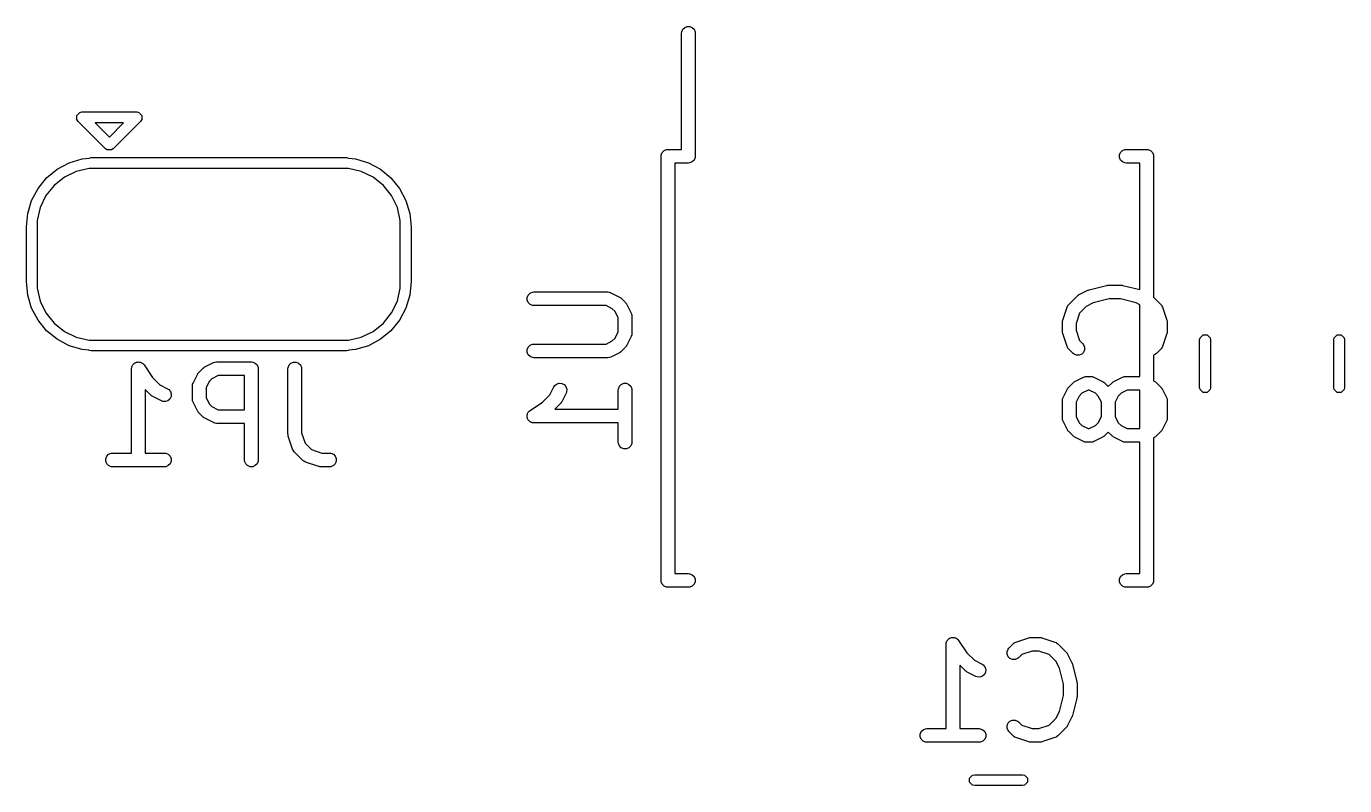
# Model space of a CAD drawing. Header units: inches. Extents: x 1.81 to 9.37, y -5.72 to -1.46.
# Drawn here: x 2.759 to 3.329, y -2.901 to -2.573 of the extents above; entities that cross this region are included whole.
import ezdxf

# ---------------------------------------------------------------- set-up
doc = ezdxf.new("R2010")
doc.units = ezdxf.units.IN
doc.header["$MEASUREMENT"] = 0
doc.layers.add('BLACK', color=250, linetype='CONTINUOUS')

msp = doc.modelspace()

# ---------------------------------------------------------------- linework, layer by layer
at = {"layer": 'BLACK', "linetype": 'CONTINUOUS'}
for p, q in [((3.04232, -2.57579), (3.04238, -2.57521)), ((3.04232, -2.62598), (3.04232, -2.57579)), ((3.04238, -2.57521), (3.04282, -2.57415)), ((3.04282, -2.57415), (3.04364, -2.57333)), ((3.04364, -2.57333), (3.0447, -2.57289)), ((3.0447, -2.57289), (3.04585, -2.57289)), ((3.04585, -2.57289), (3.04692, -2.57333)), ((3.04692, -2.57333), (3.04773, -2.57415)), ((3.04773, -2.57415), (3.04817, -2.57521)), ((3.04817, -2.57521), (3.04823, -2.57579)), ((3.04823, -2.57579), (3.04823, -2.62894)), ((2.78128, -2.6113), (2.78256, -2.61002)), ((2.78128, -2.61311), (2.78128, -2.6113)), ((2.78256, -2.61002), (2.78346, -2.60984)), ((2.78346, -2.60984), (2.80709, -2.60984)), ((2.80709, -2.60984), (2.80799, -2.61002)), ((2.80799, -2.61002), (2.80927, -2.6113)), ((2.80927, -2.6113), (2.80927, -2.61311)), ((2.78179, -2.61388), (2.78128, -2.61311)), ((2.79361, -2.62569), (2.78179, -2.61388)), ((2.78917, -2.61457), (2.79528, -2.62068)), ((2.80138, -2.61457), (2.78917, -2.61457)), ((2.79528, -2.62068), (2.80138, -2.61457)), ((2.80876, -2.61388), (2.79695, -2.62569)), ((2.80927, -2.61311), (2.80876, -2.61388)), ((2.79437, -2.6262), (2.79361, -2.62569)), ((2.79618, -2.6262), (2.79437, -2.6262)), ((2.79695, -2.62569), (2.79618, -2.6262)), ((3.03346, -2.62894), (3.03352, -2.62836)), ((3.03346, -2.81201), (3.03346, -2.62894)), ((3.03352, -2.62836), (3.03396, -2.6273)), ((3.03396, -2.6273), (3.03478, -2.62648)), ((3.03478, -2.62648), (3.03584, -2.62604)), ((3.03584, -2.62604), (3.03642, -2.62598)), ((3.03642, -2.62598), (3.04232, -2.62598)), ((3.04823, -2.62894), (3.04817, -2.62951)), ((3.23136, -2.62836), (3.2318, -2.6273)), ((3.23136, -2.62951), (3.23136, -2.62836)), ((3.2318, -2.6273), (3.23261, -2.62648)), ((3.23261, -2.62648), (3.23368, -2.62604)), ((3.23368, -2.62604), (3.23425, -2.62598)), ((3.23425, -2.62598), (3.24311, -2.62598)), ((3.24311, -2.62598), (3.24369, -2.62604)), ((3.24369, -2.62604), (3.24475, -2.62648)), ((3.24475, -2.62648), (3.24557, -2.6273)), ((3.24557, -2.6273), (3.24601, -2.62836)), ((3.24601, -2.62836), (3.24606, -2.62894)), ((3.24606, -2.62894), (3.24606, -2.68982)), ((2.76821, -2.63829), (2.77275, -2.63457)), ((2.77275, -2.63457), (2.77792, -2.63181)), ((2.77792, -2.63181), (2.78353, -2.6301)), ((2.78653, -2.63425), (2.781, -2.63552)), ((2.78353, -2.6301), (2.78638, -2.62982)), ((2.78638, -2.62982), (2.7865, -2.62971)), ((2.7865, -2.62971), (2.7874, -2.62953)), ((2.78937, -2.63425), (2.78653, -2.63425)), ((2.7874, -2.62953), (2.89764, -2.62953)), ((2.89567, -2.63425), (2.78937, -2.63425)), ((2.89851, -2.63425), (2.89567, -2.63425)), ((2.89764, -2.62953), (2.89854, -2.62971)), ((2.90404, -2.63552), (2.89851, -2.63425)), ((2.89854, -2.62971), (2.89866, -2.62982)), ((2.89866, -2.62982), (2.90151, -2.6301)), ((2.90151, -2.6301), (2.90712, -2.63181)), ((2.90712, -2.63181), (2.91229, -2.63457)), ((2.91229, -2.63457), (2.91683, -2.63829)), ((3.04528, -2.63189), (3.03937, -2.63189)), ((3.03937, -2.63189), (3.03937, -2.80906)), ((3.04585, -2.63183), (3.04528, -2.63189)), ((3.04692, -2.63139), (3.04585, -2.63183)), ((3.04773, -2.63058), (3.04692, -2.63139)), ((3.04817, -2.62951), (3.04773, -2.63058)), ((3.2318, -2.63058), (3.23136, -2.62951)), ((3.23261, -2.63139), (3.2318, -2.63058)), ((3.23368, -2.63183), (3.23261, -2.63139)), ((3.23425, -2.63189), (3.23368, -2.63183)), ((3.24016, -2.63189), (3.23425, -2.63189)), ((3.24016, -2.68653), (3.24016, -2.63189)), ((2.76449, -2.64283), (2.76821, -2.63829)), ((2.77588, -2.63798), (2.77144, -2.64152)), ((2.781, -2.63552), (2.77588, -2.63798)), ((2.90916, -2.63798), (2.90404, -2.63552)), ((2.9136, -2.64152), (2.90916, -2.63798)), ((2.91683, -2.63829), (2.92055, -2.64283)), ((2.76173, -2.648), (2.76449, -2.64283)), ((2.7679, -2.64596), (2.76544, -2.65107)), ((2.77144, -2.64152), (2.7679, -2.64596)), ((2.91714, -2.64596), (2.9136, -2.64152)), ((2.9196, -2.65107), (2.91714, -2.64596)), ((2.92055, -2.64283), (2.92331, -2.648)), ((2.76002, -2.65361), (2.76173, -2.648)), ((2.76544, -2.65107), (2.76417, -2.65661)), ((2.92087, -2.65661), (2.9196, -2.65107)), ((2.92331, -2.648), (2.92502, -2.65361)), ((2.75945, -2.65945), (2.76002, -2.65361)), ((2.76417, -2.65661), (2.76417, -2.65945)), ((2.92087, -2.65945), (2.92087, -2.65661)), ((2.92502, -2.65361), (2.92559, -2.65945)), ((2.75945, -2.68307), (2.75945, -2.65945)), ((2.76417, -2.65945), (2.76417, -2.68307)), ((2.92087, -2.68307), (2.92087, -2.65945)), ((2.92559, -2.65945), (2.92559, -2.68307)), ((2.76002, -2.68891), (2.75945, -2.68307)), ((2.76417, -2.68307), (2.76417, -2.68591)), ((2.76417, -2.68591), (2.76544, -2.69145)), ((2.9196, -2.69145), (2.92087, -2.68591)), ((2.92087, -2.68591), (2.92087, -2.68307)), ((2.92559, -2.68307), (2.92502, -2.68891)), ((3.2183, -2.68658), (3.2258, -2.68471)), ((3.2258, -2.68471), (3.2259, -2.68469)), ((3.2259, -2.68469), (3.22594, -2.68467)), ((3.22594, -2.68467), (3.22615, -2.68465)), ((3.22615, -2.68465), (3.22637, -2.68462)), ((3.22637, -2.68462), (3.22641, -2.68463)), ((3.22641, -2.68463), (3.22651, -2.68462)), ((3.22651, -2.68462), (3.23214, -2.68462)), ((3.23214, -2.68462), (3.23224, -2.68463)), ((3.23224, -2.68463), (3.23228, -2.68462)), ((3.23228, -2.68462), (3.23249, -2.68465)), ((3.23249, -2.68465), (3.23271, -2.68467)), ((3.23271, -2.68467), (3.23275, -2.68469)), ((3.23275, -2.68469), (3.23285, -2.68471)), ((3.23285, -2.68471), (3.24016, -2.68653)), ((2.76173, -2.69452), (2.76002, -2.68891)), ((2.76544, -2.69145), (2.7679, -2.69656)), ((2.91714, -2.69656), (2.9196, -2.69145)), ((2.92502, -2.68891), (2.92331, -2.69452)), ((2.97564, -2.6899), (2.97608, -2.68884)), ((2.97564, -2.69105), (2.97564, -2.6899)), ((2.97608, -2.69212), (2.97564, -2.69105)), ((2.97608, -2.68884), (2.9769, -2.68802)), ((2.9769, -2.68802), (2.97796, -2.68758)), ((2.97796, -2.68758), (2.97854, -2.68752)), ((2.97854, -2.68752), (3.01041, -2.68752)), ((3.01041, -2.68752), (3.01098, -2.68758)), ((3.01098, -2.68758), (3.01108, -2.68762)), ((3.01108, -2.68762), (3.01119, -2.68763)), ((3.01119, -2.68763), (3.01173, -2.68784)), ((3.01173, -2.68784), (3.01548, -2.68971)), ((3.01548, -2.68971), (3.01573, -2.68987)), ((3.01573, -2.68987), (3.0158, -2.6899)), ((3.0158, -2.6899), (3.01588, -2.68996)), ((3.01588, -2.68996), (3.01597, -2.69002)), ((3.01597, -2.69002), (3.01602, -2.69008)), ((3.01602, -2.69008), (3.01624, -2.69026)), ((3.01624, -2.69026), (3.01812, -2.69214)), ((3.20943, -2.69298), (3.21317, -2.68923)), ((3.21317, -2.68923), (3.2134, -2.68905)), ((3.2134, -2.68905), (3.21345, -2.68899)), ((3.21345, -2.68899), (3.21354, -2.68893)), ((3.21354, -2.68893), (3.21362, -2.68886)), ((3.21362, -2.68886), (3.21369, -2.68883)), ((3.21369, -2.68883), (3.21394, -2.68868)), ((3.21394, -2.68868), (3.21769, -2.6868)), ((3.21769, -2.6868), (3.21773, -2.68679)), ((3.21773, -2.68679), (3.21775, -2.68678)), ((3.21775, -2.68678), (3.21799, -2.68669)), ((3.21799, -2.68669), (3.21823, -2.6866)), ((3.21823, -2.6866), (3.21825, -2.6866)), ((3.21825, -2.6866), (3.2183, -2.68658)), ((3.22687, -2.69052), (3.22004, -2.69223)), ((3.23177, -2.69052), (3.22687, -2.69052)), ((3.2386, -2.69223), (3.23177, -2.69052)), ((3.24606, -2.68982), (3.24922, -2.69298)), ((2.76449, -2.69969), (2.76173, -2.69452)), ((2.7679, -2.69656), (2.77144, -2.701)), ((2.9136, -2.701), (2.91714, -2.69656)), ((2.92331, -2.69452), (2.92055, -2.69969)), ((2.9769, -2.69293), (2.97608, -2.69212)), ((2.97796, -2.69337), (2.9769, -2.69293)), ((2.97854, -2.69343), (2.97796, -2.69337)), ((3.00971, -2.69343), (2.97854, -2.69343)), ((3.01241, -2.69478), (3.00971, -2.69343)), ((3.0136, -2.69597), (3.01241, -2.69478)), ((3.01495, -2.69867), (3.0136, -2.69597)), ((3.01812, -2.69214), (3.01831, -2.69236)), ((3.01831, -2.69236), (3.01836, -2.69242)), ((3.01836, -2.69242), (3.01842, -2.6925)), ((3.01842, -2.6925), (3.01849, -2.69259)), ((3.01849, -2.69259), (3.01852, -2.69266)), ((3.01852, -2.69266), (3.01867, -2.69291)), ((3.01867, -2.69291), (3.02055, -2.69665)), ((3.02055, -2.69665), (3.02075, -2.6972)), ((3.02075, -2.6972), (3.02076, -2.6973)), ((3.02076, -2.6973), (3.0208, -2.6974)), ((3.0208, -2.6974), (3.02086, -2.69798)), ((3.20684, -2.69976), (3.20871, -2.69414)), ((3.20871, -2.69414), (3.20895, -2.69361)), ((3.20895, -2.69361), (3.20902, -2.69353)), ((3.20902, -2.69353), (3.20906, -2.69343)), ((3.20906, -2.69343), (3.20943, -2.69298)), ((3.21409, -2.69666), (3.21259, -2.70117)), ((3.21701, -2.69375), (3.21409, -2.69666)), ((3.22004, -2.69223), (3.21701, -2.69375)), ((3.24016, -2.69301), (3.2386, -2.69223)), ((3.24016, -2.72399), (3.24016, -2.69301)), ((3.24922, -2.69298), (3.24959, -2.69343)), ((3.24959, -2.69343), (3.24963, -2.69353)), ((3.24963, -2.69353), (3.2497, -2.69361)), ((3.2497, -2.69361), (3.24994, -2.69414)), ((3.24994, -2.69414), (3.25181, -2.69976)), ((2.76821, -2.70423), (2.76449, -2.69969)), ((2.77144, -2.701), (2.77588, -2.70454)), ((2.90916, -2.70454), (2.9136, -2.701)), ((2.92055, -2.69969), (2.91683, -2.70423)), ((3.01495, -2.70478), (3.01495, -2.69867)), ((3.02086, -2.69798), (3.02086, -2.70547)), ((3.20669, -2.70069), (3.20671, -2.7004)), ((3.20669, -2.70444), (3.20669, -2.70069)), ((3.20671, -2.70032), (3.20673, -2.70022)), ((3.20671, -2.7004), (3.20671, -2.70032)), ((3.20673, -2.70022), (3.20674, -2.70012)), ((3.20674, -2.70012), (3.20677, -2.70005)), ((3.20677, -2.70005), (3.20684, -2.69976)), ((3.21259, -2.70117), (3.21259, -2.70396)), ((3.25181, -2.69976), (3.25187, -2.70005)), ((3.25187, -2.70005), (3.2519, -2.70012)), ((3.2519, -2.70012), (3.25191, -2.70022)), ((3.25191, -2.70022), (3.25194, -2.70032)), ((3.25194, -2.70032), (3.25193, -2.7004)), ((3.25193, -2.7004), (3.25196, -2.70069)), ((3.25196, -2.70069), (3.25196, -2.70444)), ((2.77275, -2.70795), (2.76821, -2.70423)), ((2.77792, -2.71071), (2.77275, -2.70795)), ((2.77588, -2.70454), (2.781, -2.707)), ((2.781, -2.707), (2.78653, -2.70827)), ((2.78653, -2.70827), (2.7874, -2.70827)), ((2.7874, -2.70827), (2.89764, -2.70827)), ((2.89764, -2.70827), (2.89851, -2.70827)), ((2.89851, -2.70827), (2.90404, -2.707)), ((2.90404, -2.707), (2.90916, -2.70454)), ((2.91229, -2.70795), (2.90712, -2.71071)), ((2.91683, -2.70423), (2.91229, -2.70795)), ((3.00971, -2.71002), (3.01241, -2.70867)), ((3.01241, -2.70867), (3.0136, -2.70747)), ((3.0136, -2.70747), (3.01495, -2.70478)), ((3.02055, -2.70679), (3.01867, -2.71054)), ((3.02075, -2.70625), (3.02055, -2.70679)), ((3.02076, -2.70615), (3.02075, -2.70625)), ((3.0208, -2.70605), (3.02076, -2.70615)), ((3.02086, -2.70547), (3.0208, -2.70605)), ((3.20671, -2.70473), (3.20669, -2.70444)), ((3.20671, -2.70481), (3.20671, -2.70473)), ((3.20673, -2.70491), (3.20671, -2.70481)), ((3.20674, -2.70502), (3.20673, -2.70491)), ((3.20677, -2.70509), (3.20674, -2.70502)), ((3.20684, -2.70538), (3.20677, -2.70509)), ((3.20871, -2.711), (3.20684, -2.70538)), ((3.21259, -2.70396), (3.21409, -2.70847)), ((3.21409, -2.70847), (3.21548, -2.70985)), ((3.25181, -2.70538), (3.24994, -2.711)), ((3.25187, -2.70509), (3.25181, -2.70538)), ((3.2519, -2.70502), (3.25187, -2.70509)), ((3.25191, -2.70491), (3.2519, -2.70502)), ((3.25194, -2.70481), (3.25191, -2.70491)), ((3.25196, -2.70444), (3.25193, -2.70473)), ((3.25193, -2.70473), (3.25194, -2.70481)), ((3.26594, -2.70822), (3.26612, -2.70731)), ((3.26594, -2.72879), (3.26594, -2.70822)), ((3.26612, -2.70731), (3.2674, -2.70604)), ((3.2674, -2.70604), (3.26921, -2.70604)), ((3.26921, -2.70604), (3.27049, -2.70731)), ((3.27049, -2.70731), (3.27067, -2.70822)), ((3.27067, -2.70822), (3.27067, -2.72879)), ((3.32382, -2.70822), (3.324, -2.70731)), ((3.32382, -2.72879), (3.32382, -2.70822)), ((3.324, -2.70731), (3.32528, -2.70604)), ((3.32528, -2.70604), (3.32709, -2.70604)), ((3.32709, -2.70604), (3.32836, -2.70731)), ((3.32836, -2.70731), (3.32854, -2.70822)), ((3.32854, -2.70822), (3.32854, -2.72879)), ((2.78353, -2.71242), (2.77792, -2.71071)), ((2.78638, -2.7127), (2.78353, -2.71242)), ((2.7865, -2.71281), (2.78638, -2.7127)), ((2.7874, -2.71299), (2.7865, -2.71281)), ((2.78937, -2.71299), (2.7874, -2.71299)), ((2.89567, -2.71299), (2.78937, -2.71299)), ((2.89764, -2.71299), (2.89567, -2.71299)), ((2.89854, -2.71281), (2.89764, -2.71299)), ((2.89866, -2.7127), (2.89854, -2.71281)), ((2.90151, -2.71242), (2.89866, -2.7127)), ((2.90712, -2.71071), (2.90151, -2.71242)), ((2.97564, -2.7124), (2.97608, -2.71133)), ((2.97564, -2.71355), (2.97564, -2.7124)), ((2.97608, -2.71461), (2.97564, -2.71355)), ((2.97608, -2.71133), (2.9769, -2.71052)), ((2.9769, -2.71052), (2.97796, -2.71008)), ((2.97796, -2.71008), (2.97854, -2.71002)), ((2.97854, -2.71002), (3.00971, -2.71002)), ((3.01548, -2.71374), (3.01173, -2.71561)), ((3.01573, -2.71358), (3.01548, -2.71374)), ((3.0158, -2.71355), (3.01573, -2.71358)), ((3.01588, -2.71349), (3.0158, -2.71355)), ((3.01597, -2.71343), (3.01588, -2.71349)), ((3.01602, -2.71337), (3.01597, -2.71343)), ((3.01624, -2.71319), (3.01602, -2.71337)), ((3.01812, -2.71131), (3.01624, -2.71319)), ((3.01831, -2.71109), (3.01812, -2.71131)), ((3.01836, -2.71103), (3.01831, -2.71109)), ((3.01842, -2.71095), (3.01836, -2.71103)), ((3.01849, -2.71086), (3.01842, -2.71095)), ((3.01852, -2.71079), (3.01849, -2.71086)), ((3.01867, -2.71054), (3.01852, -2.71079)), ((3.20895, -2.71153), (3.20871, -2.711)), ((3.20902, -2.71161), (3.20895, -2.71153)), ((3.20906, -2.71171), (3.20902, -2.71161)), ((3.20943, -2.71216), (3.20906, -2.71171)), ((3.2113, -2.71403), (3.20943, -2.71216)), ((3.21175, -2.7144), (3.2113, -2.71403)), ((3.21281, -2.71484), (3.21175, -2.7144)), ((3.21503, -2.7144), (3.21396, -2.71484)), ((3.21584, -2.71358), (3.21503, -2.7144)), ((3.21548, -2.70985), (3.21584, -2.7103)), ((3.21584, -2.7103), (3.21628, -2.71137)), ((3.21628, -2.71252), (3.21584, -2.71358)), ((3.21628, -2.71137), (3.21628, -2.71252)), ((3.2469, -2.7144), (3.24606, -2.71474)), ((3.24735, -2.71403), (3.2469, -2.7144)), ((3.24922, -2.71216), (3.24735, -2.71403)), ((3.24959, -2.71171), (3.24922, -2.71216)), ((3.24963, -2.71161), (3.24959, -2.71171)), ((3.2497, -2.71153), (3.24963, -2.71161)), ((3.24994, -2.711), (3.2497, -2.71153)), ((2.80488, -2.72066), (2.80494, -2.72009)), ((2.80494, -2.72009), (2.80505, -2.71982)), ((2.80505, -2.71982), (2.80511, -2.71953)), ((2.80511, -2.71953), (2.80527, -2.71929)), ((2.80527, -2.71929), (2.80538, -2.71902)), ((2.80538, -2.71902), (2.80559, -2.71881)), ((2.80559, -2.71881), (2.80575, -2.71857)), ((2.80575, -2.71857), (2.80599, -2.71841)), ((2.80599, -2.71841), (2.8062, -2.71821)), ((2.8062, -2.71821), (2.80647, -2.7181)), ((2.80647, -2.7181), (2.80671, -2.71793)), ((2.80671, -2.71793), (2.80699, -2.71788)), ((2.80699, -2.71788), (2.80726, -2.71777)), ((2.80726, -2.71777), (2.80755, -2.71777)), ((2.80755, -2.71777), (2.80784, -2.71771)), ((2.80784, -2.71771), (2.80812, -2.71777)), ((2.80812, -2.71777), (2.80841, -2.71777)), ((2.80841, -2.71777), (2.80868, -2.71788)), ((2.80868, -2.71788), (2.80897, -2.71794)), ((2.80897, -2.71794), (2.80921, -2.7181)), ((2.80921, -2.7181), (2.80948, -2.71821)), ((2.80948, -2.71821), (2.80968, -2.71841)), ((2.80968, -2.71841), (2.80993, -2.71858)), ((2.80993, -2.71858), (2.81029, -2.71902)), ((2.81029, -2.71902), (2.81029, -2.71902)), ((2.81029, -2.71902), (2.81029, -2.71902)), ((2.81029, -2.71902), (2.81029, -2.71902)), ((2.81029, -2.71902), (2.81388, -2.72441)), ((2.83574, -2.72045), (2.83597, -2.72026)), ((2.83597, -2.72026), (2.83602, -2.7202)), ((2.83602, -2.7202), (2.83611, -2.72015)), ((2.83611, -2.72015), (2.83619, -2.72008)), ((2.83619, -2.72008), (2.83626, -2.72005)), ((2.83626, -2.72005), (2.83651, -2.7199)), ((2.83651, -2.7199), (2.84026, -2.71802)), ((2.84026, -2.71802), (2.8408, -2.71781)), ((2.8408, -2.71781), (2.84091, -2.71781)), ((2.84091, -2.71781), (2.84101, -2.71777)), ((2.84101, -2.71777), (2.84158, -2.71771)), ((2.84158, -2.71771), (2.85658, -2.71771)), ((2.85658, -2.71771), (2.85716, -2.71777)), ((2.85716, -2.71777), (2.85822, -2.71821)), ((2.85822, -2.71821), (2.85904, -2.71902)), ((2.85904, -2.71902), (2.85948, -2.72009)), ((2.85948, -2.72009), (2.85953, -2.72066)), ((2.87238, -2.72066), (2.87243, -2.72009)), ((2.87243, -2.72009), (2.87287, -2.71902)), ((2.87287, -2.71902), (2.87369, -2.71821)), ((2.87369, -2.71821), (2.87475, -2.71777)), ((2.87475, -2.71777), (2.8759, -2.71777)), ((2.8759, -2.71777), (2.87697, -2.71821)), ((2.87697, -2.71821), (2.87778, -2.71902)), ((2.87778, -2.71902), (2.87822, -2.72009)), ((2.87822, -2.72009), (2.87828, -2.72066)), ((2.9769, -2.71543), (2.97608, -2.71461)), ((2.97796, -2.71587), (2.9769, -2.71543)), ((2.97854, -2.71593), (2.97796, -2.71587)), ((3.01041, -2.71593), (2.97854, -2.71593)), ((3.01098, -2.71587), (3.01041, -2.71593)), ((3.01108, -2.71583), (3.01098, -2.71587)), ((3.01119, -2.71582), (3.01108, -2.71583)), ((3.01173, -2.71561), (3.01119, -2.71582)), ((3.21396, -2.71484), (3.21281, -2.71484)), ((3.24606, -2.71474), (3.24606, -2.72592)), ((2.80488, -2.75708), (2.80488, -2.72066)), ((2.80488, -2.72066), (2.80488, -2.72066)), ((2.80488, -2.72066), (2.80488, -2.72066)), ((2.80488, -2.72066), (2.80488, -2.72066)), ((2.81388, -2.72441), (2.81708, -2.72761)), ((2.83144, -2.72684), (2.83332, -2.72309)), ((2.83332, -2.72309), (2.83347, -2.72284)), ((2.83347, -2.72284), (2.8335, -2.72277)), ((2.8335, -2.72277), (2.83357, -2.72269)), ((2.83357, -2.72269), (2.83363, -2.7226)), ((2.83363, -2.7226), (2.83368, -2.72255)), ((2.83368, -2.72255), (2.83387, -2.72232)), ((2.83387, -2.72232), (2.83574, -2.72045)), ((2.83958, -2.72496), (2.83838, -2.72616)), ((2.84228, -2.72361), (2.83958, -2.72496)), ((2.85363, -2.72361), (2.84228, -2.72361)), ((2.85363, -2.73833), (2.85363, -2.72361)), ((2.85953, -2.72066), (2.85953, -2.76003)), ((2.87238, -2.74878), (2.87238, -2.72066)), ((2.87828, -2.72066), (2.87828, -2.7483)), ((3.21207, -2.72617), (3.21582, -2.7243)), ((3.21582, -2.7243), (3.21636, -2.72409)), ((3.21636, -2.72409), (3.21646, -2.72408)), ((3.21646, -2.72408), (3.21656, -2.72404)), ((3.21656, -2.72404), (3.21714, -2.72399)), ((3.21714, -2.72399), (3.21901, -2.72399)), ((3.21901, -2.72399), (3.21959, -2.72404)), ((3.21959, -2.72404), (3.21969, -2.72408)), ((3.21969, -2.72408), (3.21979, -2.72409)), ((3.21979, -2.72409), (3.22033, -2.7243)), ((3.22033, -2.7243), (3.22408, -2.72617)), ((3.22894, -2.72617), (3.23269, -2.7243)), ((3.23269, -2.7243), (3.23323, -2.72409)), ((3.23323, -2.72409), (3.23334, -2.72408)), ((3.23334, -2.72408), (3.23343, -2.72404)), ((3.23343, -2.72404), (3.23401, -2.72399)), ((3.23401, -2.72399), (3.24016, -2.72399)), ((3.24606, -2.72592), (3.24658, -2.72617)), ((2.81325, -2.73212), (2.81079, -2.72967)), ((2.81079, -2.72967), (2.81079, -2.75708)), ((2.81708, -2.72761), (2.82041, -2.72927)), ((2.82041, -2.72927), (2.8209, -2.72958)), ((2.8209, -2.72958), (2.82165, -2.73045)), ((2.82165, -2.73045), (2.82201, -2.73154)), ((2.82201, -2.73154), (2.82193, -2.73269)), ((2.83113, -2.72816), (2.83119, -2.72759)), ((2.83113, -2.73379), (2.83113, -2.72816)), ((2.83119, -2.72759), (2.83123, -2.72749)), ((2.83123, -2.72749), (2.83124, -2.72738)), ((2.83124, -2.72738), (2.83144, -2.72684)), ((2.83838, -2.72616), (2.83704, -2.72886)), ((2.83704, -2.72886), (2.83704, -2.73309)), ((2.98548, -2.73185), (2.98714, -2.72853)), ((2.98714, -2.72853), (2.98745, -2.72804)), ((2.98745, -2.72804), (2.98832, -2.72728)), ((2.98832, -2.72728), (2.98942, -2.72692)), ((2.98942, -2.72692), (2.99056, -2.727)), ((2.99243, -2.73117), (2.99055, -2.73492)), ((2.99056, -2.727), (2.9916, -2.72751)), ((2.9916, -2.72751), (2.99235, -2.72838)), ((2.99235, -2.72838), (2.99271, -2.72948)), ((2.99263, -2.73063), (2.99243, -2.73117)), ((2.99271, -2.72948), (2.99263, -2.73063)), ((3.01495, -2.72985), (3.01501, -2.72927)), ((3.01495, -2.73814), (3.01495, -2.72985)), ((3.01501, -2.72927), (3.01545, -2.72821)), ((3.01545, -2.72821), (3.01627, -2.72739)), ((3.01627, -2.72739), (3.01733, -2.72695)), ((3.01733, -2.72695), (3.01848, -2.72695)), ((3.01848, -2.72695), (3.01955, -2.72739)), ((3.01955, -2.72739), (3.02036, -2.72821)), ((3.02036, -2.72821), (3.0208, -2.72927)), ((3.0208, -2.72927), (3.02086, -2.72985)), ((3.02086, -2.72985), (3.02086, -2.75234)), ((3.207, -2.73312), (3.20887, -2.72937)), ((3.20887, -2.72937), (3.20903, -2.72912)), ((3.20903, -2.72912), (3.20906, -2.72905)), ((3.20906, -2.72905), (3.20912, -2.72897)), ((3.20912, -2.72897), (3.20918, -2.72888)), ((3.20918, -2.72888), (3.20924, -2.72883)), ((3.20924, -2.72883), (3.20943, -2.7286)), ((3.20943, -2.7286), (3.2113, -2.72673)), ((3.2113, -2.72673), (3.21153, -2.72654)), ((3.21153, -2.72654), (3.21158, -2.72648)), ((3.21158, -2.72648), (3.21167, -2.72643)), ((3.21167, -2.72643), (3.21175, -2.72636)), ((3.21175, -2.72636), (3.21182, -2.72633)), ((3.21182, -2.72633), (3.21207, -2.72617)), ((3.21514, -2.73124), (3.21394, -2.73244)), ((3.21783, -2.72989), (3.21514, -2.73124)), ((3.21832, -2.72989), (3.21783, -2.72989)), ((3.22101, -2.73124), (3.21832, -2.72989)), ((3.22221, -2.73244), (3.22101, -2.73124)), ((3.22408, -2.72617), (3.22433, -2.72633)), ((3.22433, -2.72633), (3.2244, -2.72636)), ((3.2244, -2.72636), (3.22448, -2.72643)), ((3.22448, -2.72643), (3.22457, -2.72648)), ((3.22457, -2.72648), (3.22462, -2.72654)), ((3.22462, -2.72654), (3.22485, -2.72673)), ((3.22485, -2.72673), (3.22651, -2.72839)), ((3.22651, -2.72839), (3.22817, -2.72673)), ((3.22817, -2.72673), (3.2284, -2.72654)), ((3.2284, -2.72654), (3.22845, -2.72648)), ((3.22845, -2.72648), (3.22854, -2.72643)), ((3.22854, -2.72643), (3.22862, -2.72636)), ((3.22862, -2.72636), (3.22869, -2.72633)), ((3.22869, -2.72633), (3.22894, -2.72617)), ((3.23201, -2.73124), (3.23081, -2.73244)), ((3.23471, -2.72989), (3.23201, -2.73124)), ((3.24016, -2.72989), (3.23471, -2.72989)), ((3.24016, -2.74648), (3.24016, -2.72989)), ((3.24658, -2.72617), (3.24683, -2.72633)), ((3.24683, -2.72633), (3.2469, -2.72636)), ((3.2469, -2.72636), (3.24698, -2.72643)), ((3.24698, -2.72643), (3.24707, -2.72648)), ((3.24707, -2.72648), (3.24712, -2.72654)), ((3.24712, -2.72654), (3.24735, -2.72673)), ((3.24735, -2.72673), (3.24922, -2.7286)), ((3.24922, -2.7286), (3.24941, -2.72883)), ((3.24941, -2.72883), (3.24947, -2.72888)), ((3.24947, -2.72888), (3.24952, -2.72897)), ((3.24952, -2.72897), (3.24959, -2.72905)), ((3.24959, -2.72905), (3.24962, -2.72912)), ((3.24962, -2.72912), (3.24977, -2.72937)), ((3.24977, -2.72937), (3.25165, -2.73312)), ((3.26612, -2.72969), (3.26594, -2.72879)), ((3.2674, -2.73097), (3.26612, -2.72969)), ((3.26921, -2.73097), (3.2674, -2.73097)), ((3.27049, -2.72969), (3.26921, -2.73097)), ((3.27067, -2.72879), (3.27049, -2.72969)), ((3.324, -2.72969), (3.32382, -2.72879)), ((3.32528, -2.73097), (3.324, -2.72969)), ((3.32709, -2.73097), (3.32528, -2.73097)), ((3.32836, -2.72969), (3.32709, -2.73097)), ((3.32854, -2.72879), (3.32836, -2.72969)), ((2.81347, -2.73231), (2.81325, -2.73212)), ((2.81353, -2.73237), (2.81347, -2.73231)), ((2.81361, -2.73242), (2.81353, -2.73237)), ((2.8137, -2.73249), (2.81361, -2.73242)), ((2.81377, -2.73252), (2.8137, -2.73249)), ((2.81402, -2.73268), (2.81377, -2.73252)), ((2.81776, -2.73455), (2.81402, -2.73268)), ((2.81831, -2.73476), (2.81776, -2.73455)), ((2.81945, -2.73484), (2.81831, -2.73476)), ((2.82055, -2.73448), (2.81945, -2.73484)), ((2.82142, -2.73372), (2.82055, -2.73448)), ((2.82193, -2.73269), (2.82142, -2.73372)), ((2.83119, -2.73436), (2.83113, -2.73379)), ((2.83123, -2.73446), (2.83119, -2.73436)), ((2.83124, -2.73457), (2.83123, -2.73446)), ((2.83144, -2.73511), (2.83124, -2.73457)), ((2.83332, -2.73886), (2.83144, -2.73511)), ((2.83704, -2.73309), (2.83838, -2.73579)), ((2.83838, -2.73579), (2.83958, -2.73698)), ((2.83958, -2.73698), (2.84228, -2.73833)), ((2.9769, -2.73864), (2.98228, -2.73505)), ((2.98228, -2.73505), (2.98548, -2.73185)), ((2.99, -2.73568), (2.98754, -2.73814)), ((2.99018, -2.73546), (2.99, -2.73568)), ((2.99024, -2.73541), (2.99018, -2.73546)), ((2.9903, -2.73532), (2.99024, -2.73541)), ((2.99037, -2.73524), (2.9903, -2.73532)), ((2.99039, -2.73516), (2.99037, -2.73524)), ((2.99055, -2.73492), (2.99039, -2.73516)), ((3.20669, -2.73444), (3.20674, -2.73386)), ((3.20669, -2.74194), (3.20669, -2.73444)), ((3.20674, -2.73386), (3.20678, -2.73377)), ((3.20678, -2.73377), (3.20679, -2.73366)), ((3.20679, -2.73366), (3.207, -2.73312)), ((3.21394, -2.73244), (3.21259, -2.73514)), ((3.21259, -2.73514), (3.21259, -2.74124)), ((3.22356, -2.73514), (3.22221, -2.73244)), ((3.22356, -2.74124), (3.22356, -2.73514)), ((3.23081, -2.73244), (3.22946, -2.73514)), ((3.22946, -2.73514), (3.22946, -2.74124)), ((3.25165, -2.73312), (3.25186, -2.73366)), ((3.25186, -2.73366), (3.25186, -2.73377)), ((3.25186, -2.73377), (3.2519, -2.73386)), ((3.2519, -2.73386), (3.25196, -2.73444)), ((3.25196, -2.73444), (3.25196, -2.74194)), ((2.83347, -2.7391), (2.83332, -2.73886)), ((2.8335, -2.73918), (2.83347, -2.7391)), ((2.83357, -2.73926), (2.8335, -2.73918)), ((2.83363, -2.73935), (2.83357, -2.73926)), ((2.83368, -2.7394), (2.83363, -2.73935)), ((2.83387, -2.73962), (2.83368, -2.7394)), ((2.83574, -2.7415), (2.83387, -2.73962)), ((2.83597, -2.74168), (2.83574, -2.7415)), ((2.83602, -2.74174), (2.83597, -2.74168)), ((2.83611, -2.7418), (2.83602, -2.74174)), ((2.83619, -2.74186), (2.83611, -2.7418)), ((2.83626, -2.74189), (2.83619, -2.74186)), ((2.83651, -2.74205), (2.83626, -2.74189)), ((2.84026, -2.74393), (2.83651, -2.74205)), ((2.84228, -2.73833), (2.85363, -2.73833)), ((2.97558, -2.74109), (2.97564, -2.74081)), ((2.97564, -2.74138), (2.97558, -2.74109)), ((2.97564, -2.74052), (2.97575, -2.74025)), ((2.97564, -2.74081), (2.97564, -2.74052)), ((2.97564, -2.74167), (2.97564, -2.74138)), ((2.97575, -2.74194), (2.97564, -2.74167)), ((2.97575, -2.74025), (2.97581, -2.73996)), ((2.97581, -2.74222), (2.97575, -2.74194)), ((2.97581, -2.73996), (2.97597, -2.73972)), ((2.97597, -2.74247), (2.97581, -2.74222)), ((2.97597, -2.73972), (2.97608, -2.73945)), ((2.97608, -2.74274), (2.97597, -2.74247)), ((2.97608, -2.73945), (2.97629, -2.73925)), ((2.97629, -2.74294), (2.97608, -2.74274)), ((2.97629, -2.73925), (2.97645, -2.739)), ((2.97645, -2.74318), (2.97629, -2.74294)), ((2.97645, -2.739), (2.97689, -2.73864)), ((2.97689, -2.73864), (2.9769, -2.73864)), ((2.9769, -2.73864), (2.9769, -2.73864)), ((2.9769, -2.73864), (2.9769, -2.73864)), ((2.98754, -2.73814), (3.01495, -2.73814)), ((3.20674, -2.74251), (3.20669, -2.74194)), ((3.20678, -2.74261), (3.20674, -2.74251)), ((3.20679, -2.74272), (3.20678, -2.74261)), ((3.207, -2.74326), (3.20679, -2.74272)), ((3.21259, -2.74124), (3.21394, -2.74394)), ((3.22221, -2.74394), (3.22356, -2.74124)), ((3.22946, -2.74124), (3.23081, -2.74394)), ((3.25186, -2.74272), (3.25165, -2.74326)), ((3.2519, -2.74251), (3.25186, -2.74261)), ((3.25186, -2.74261), (3.25186, -2.74272)), ((3.25196, -2.74194), (3.2519, -2.74251)), ((2.8408, -2.74413), (2.84026, -2.74393)), ((2.84091, -2.74414), (2.8408, -2.74413)), ((2.84101, -2.74418), (2.84091, -2.74414)), ((2.84158, -2.74424), (2.84101, -2.74418)), ((2.85363, -2.74424), (2.84158, -2.74424)), ((2.85363, -2.76003), (2.85363, -2.74424)), ((2.87828, -2.7483), (2.87978, -2.75281)), ((2.97669, -2.74334), (2.97645, -2.74318)), ((2.9769, -2.74355), (2.97669, -2.74334)), ((2.97716, -2.74366), (2.9769, -2.74355)), ((2.9774, -2.74382), (2.97716, -2.74366)), ((2.97769, -2.74388), (2.9774, -2.74382)), ((2.97796, -2.74399), (2.97769, -2.74388)), ((2.97853, -2.74405), (2.97796, -2.74399)), ((2.97854, -2.74405), (2.97853, -2.74405)), ((2.97853, -2.74405), (2.97853, -2.74405)), ((2.97853, -2.74405), (2.97853, -2.74405)), ((3.01495, -2.74405), (2.97854, -2.74405)), ((3.01495, -2.75234), (3.01495, -2.74405)), ((3.20887, -2.74701), (3.207, -2.74326)), ((3.20903, -2.74726), (3.20887, -2.74701)), ((3.20906, -2.74733), (3.20903, -2.74726)), ((3.20912, -2.74741), (3.20906, -2.74733)), ((3.20918, -2.7475), (3.20912, -2.74741)), ((3.20924, -2.74755), (3.20918, -2.7475)), ((3.20943, -2.74778), (3.20924, -2.74755)), ((3.2113, -2.74965), (3.20943, -2.74778)), ((3.21394, -2.74394), (3.21514, -2.74514)), ((3.21514, -2.74514), (3.21783, -2.74648)), ((3.21783, -2.74648), (3.21832, -2.74648)), ((3.21832, -2.74648), (3.22101, -2.74514)), ((3.22101, -2.74514), (3.22221, -2.74394)), ((3.22651, -2.74799), (3.22485, -2.74965)), ((3.22817, -2.74965), (3.22651, -2.74799)), ((3.23081, -2.74394), (3.23201, -2.74514)), ((3.23201, -2.74514), (3.23471, -2.74648)), ((3.23471, -2.74648), (3.24016, -2.74648)), ((3.24922, -2.74778), (3.24735, -2.74965)), ((3.24941, -2.74755), (3.24922, -2.74778)), ((3.24947, -2.7475), (3.24941, -2.74755)), ((3.24952, -2.74741), (3.24947, -2.7475)), ((3.24959, -2.74733), (3.24952, -2.74741)), ((3.24962, -2.74726), (3.24959, -2.74733)), ((3.24977, -2.74701), (3.24962, -2.74726)), ((3.25165, -2.74326), (3.24977, -2.74701)), ((2.8724, -2.74908), (2.87238, -2.74878)), ((2.8724, -2.74915), (2.8724, -2.74908)), ((2.87242, -2.74926), (2.8724, -2.74915)), ((2.87243, -2.74936), (2.87242, -2.74926)), ((2.87246, -2.74943), (2.87243, -2.74936)), ((2.87253, -2.74972), (2.87246, -2.74943)), ((2.8744, -2.75534), (2.87253, -2.74972)), ((2.87978, -2.75281), (2.88255, -2.75558)), ((3.01501, -2.75292), (3.01495, -2.75234)), ((3.01545, -2.75398), (3.01501, -2.75292)), ((3.01627, -2.7548), (3.01545, -2.75398)), ((3.02036, -2.75398), (3.01955, -2.7548)), ((3.0208, -2.75292), (3.02036, -2.75398)), ((3.02086, -2.75234), (3.0208, -2.75292)), ((3.21153, -2.74984), (3.2113, -2.74965)), ((3.21158, -2.7499), (3.21153, -2.74984)), ((3.21167, -2.74995), (3.21158, -2.7499)), ((3.21175, -2.75002), (3.21167, -2.74995)), ((3.21182, -2.75005), (3.21175, -2.75002)), ((3.21207, -2.7502), (3.21182, -2.75005)), ((3.21582, -2.75208), (3.21207, -2.7502)), ((3.21636, -2.75229), (3.21582, -2.75208)), ((3.21646, -2.75229), (3.21636, -2.75229)), ((3.21656, -2.75233), (3.21646, -2.75229)), ((3.21714, -2.75239), (3.21656, -2.75233)), ((3.21901, -2.75239), (3.21714, -2.75239)), ((3.21959, -2.75233), (3.21901, -2.75239)), ((3.21969, -2.75229), (3.21959, -2.75233)), ((3.21979, -2.75229), (3.21969, -2.75229)), ((3.22033, -2.75208), (3.21979, -2.75229)), ((3.22408, -2.7502), (3.22033, -2.75208)), ((3.22433, -2.75005), (3.22408, -2.7502)), ((3.2244, -2.75002), (3.22433, -2.75005)), ((3.22448, -2.74995), (3.2244, -2.75002)), ((3.22457, -2.7499), (3.22448, -2.74995)), ((3.22462, -2.74984), (3.22457, -2.7499)), ((3.22485, -2.74965), (3.22462, -2.74984)), ((3.2284, -2.74984), (3.22817, -2.74965)), ((3.22845, -2.7499), (3.2284, -2.74984)), ((3.22854, -2.74995), (3.22845, -2.7499)), ((3.22862, -2.75002), (3.22854, -2.74995)), ((3.22869, -2.75005), (3.22862, -2.75002)), ((3.22894, -2.7502), (3.22869, -2.75005)), ((3.23269, -2.75208), (3.22894, -2.7502)), ((3.23323, -2.75229), (3.23269, -2.75208)), ((3.23334, -2.75229), (3.23323, -2.75229)), ((3.23343, -2.75233), (3.23334, -2.75229)), ((3.23401, -2.75239), (3.23343, -2.75233)), ((3.24016, -2.75239), (3.23401, -2.75239)), ((3.24016, -2.80906), (3.24016, -2.75239)), ((3.24658, -2.7502), (3.24606, -2.75046)), ((3.24606, -2.75046), (3.24606, -2.81201)), ((3.24683, -2.75005), (3.24658, -2.7502)), ((3.2469, -2.75002), (3.24683, -2.75005)), ((3.24698, -2.74995), (3.2469, -2.75002)), ((3.24707, -2.7499), (3.24698, -2.74995)), ((3.24712, -2.74984), (3.24707, -2.7499)), ((3.24735, -2.74965), (3.24712, -2.74984)), ((2.79369, -2.75946), (2.79413, -2.75839)), ((2.79369, -2.76061), (2.79369, -2.75946)), ((2.79413, -2.75839), (2.79495, -2.75758)), ((2.79495, -2.75758), (2.79601, -2.75714)), ((2.79601, -2.75714), (2.79659, -2.75708)), ((2.79659, -2.75708), (2.80488, -2.75708)), ((2.81079, -2.75708), (2.81909, -2.75708)), ((2.81909, -2.75708), (2.81966, -2.75714)), ((2.81966, -2.75714), (2.82073, -2.75758)), ((2.82073, -2.75758), (2.82154, -2.75839)), ((2.82154, -2.75839), (2.82198, -2.75946)), ((2.82198, -2.75946), (2.82198, -2.76061)), ((2.85368, -2.76061), (2.85363, -2.76003)), ((2.85953, -2.76003), (2.85948, -2.76061)), ((2.87464, -2.75587), (2.8744, -2.75534)), ((2.87471, -2.75595), (2.87464, -2.75587)), ((2.87475, -2.75605), (2.87471, -2.75595)), ((2.87511, -2.7565), (2.87475, -2.75605)), ((2.87886, -2.76025), (2.87511, -2.7565)), ((2.88255, -2.75558), (2.88706, -2.75708)), ((2.88706, -2.75708), (2.89033, -2.75708)), ((2.89033, -2.75708), (2.8909, -2.75714)), ((2.8909, -2.75714), (2.89197, -2.75758)), ((2.89197, -2.75758), (2.89278, -2.75839)), ((2.89278, -2.75839), (2.89322, -2.75946)), ((2.89322, -2.75946), (2.89322, -2.76061)), ((3.01733, -2.75524), (3.01627, -2.7548)), ((3.01848, -2.75524), (3.01733, -2.75524)), ((3.01955, -2.7548), (3.01848, -2.75524)), ((2.79413, -2.76167), (2.79369, -2.76061)), ((2.79495, -2.76249), (2.79413, -2.76167)), ((2.79601, -2.76293), (2.79495, -2.76249)), ((2.79659, -2.76299), (2.79601, -2.76293)), ((2.81909, -2.76299), (2.79659, -2.76299)), ((2.81966, -2.76293), (2.81909, -2.76299)), ((2.82073, -2.76249), (2.81966, -2.76293)), ((2.82154, -2.76167), (2.82073, -2.76249)), ((2.82198, -2.76061), (2.82154, -2.76167)), ((2.85413, -2.76167), (2.85368, -2.76061)), ((2.85494, -2.76249), (2.85413, -2.76167)), ((2.856, -2.76293), (2.85494, -2.76249)), ((2.85716, -2.76293), (2.856, -2.76293)), ((2.85822, -2.76249), (2.85716, -2.76293)), ((2.85904, -2.76167), (2.85822, -2.76249)), ((2.85948, -2.76061), (2.85904, -2.76167)), ((2.87931, -2.76061), (2.87886, -2.76025)), ((2.87941, -2.76065), (2.87931, -2.76061)), ((2.87949, -2.76072), (2.87941, -2.76065)), ((2.88002, -2.76096), (2.87949, -2.76072)), ((2.88564, -2.76283), (2.88002, -2.76096)), ((2.88593, -2.7629), (2.88564, -2.76283)), ((2.886, -2.76293), (2.88593, -2.7629)), ((2.88611, -2.76294), (2.886, -2.76293)), ((2.88621, -2.76296), (2.88611, -2.76294)), ((2.88629, -2.76296), (2.88621, -2.76296)), ((2.88658, -2.76299), (2.88629, -2.76296)), ((2.89033, -2.76299), (2.88658, -2.76299)), ((2.8909, -2.76293), (2.89033, -2.76299)), ((2.89197, -2.76249), (2.8909, -2.76293)), ((2.89278, -2.76167), (2.89197, -2.76249)), ((2.89322, -2.76061), (2.89278, -2.76167)), ((3.03937, -2.80906), (3.04528, -2.80906)), ((3.04528, -2.80906), (3.04585, -2.80911)), ((3.04585, -2.80911), (3.04692, -2.80955)), ((3.04692, -2.80955), (3.04773, -2.81037)), ((3.04773, -2.81037), (3.04817, -2.81143)), ((3.23136, -2.81143), (3.2318, -2.81037)), ((3.2318, -2.81037), (3.23261, -2.80955)), ((3.23261, -2.80955), (3.23368, -2.80911)), ((3.23368, -2.80911), (3.23425, -2.80906)), ((3.23425, -2.80906), (3.24016, -2.80906)), ((3.03352, -2.81258), (3.03346, -2.81201)), ((3.03396, -2.81365), (3.03352, -2.81258)), ((3.03478, -2.81446), (3.03396, -2.81365)), ((3.03584, -2.8149), (3.03478, -2.81446)), ((3.03642, -2.81496), (3.03584, -2.8149)), ((3.04528, -2.81496), (3.03642, -2.81496)), ((3.04585, -2.8149), (3.04528, -2.81496)), ((3.04692, -2.81446), (3.04585, -2.8149)), ((3.04773, -2.81365), (3.04692, -2.81446)), ((3.04817, -2.81258), (3.04773, -2.81365)), ((3.04817, -2.81143), (3.04817, -2.81258)), ((3.23136, -2.81258), (3.23136, -2.81143)), ((3.2318, -2.81365), (3.23136, -2.81258)), ((3.23261, -2.81446), (3.2318, -2.81365)), ((3.23368, -2.8149), (3.23261, -2.81446)), ((3.23425, -2.81496), (3.23368, -2.8149)), ((3.24311, -2.81496), (3.23425, -2.81496)), ((3.24369, -2.8149), (3.24311, -2.81496)), ((3.24475, -2.81446), (3.24369, -2.8149)), ((3.24557, -2.81365), (3.24475, -2.81446)), ((3.24601, -2.81258), (3.24557, -2.81365)), ((3.24606, -2.81201), (3.24601, -2.81258)), ((3.1565, -2.83955), (3.15655, -2.83898)), ((3.1565, -2.83956), (3.1565, -2.83955)), ((3.1565, -2.87598), (3.1565, -2.83956)), ((3.1565, -2.83956), (3.1565, -2.83956)), ((3.1565, -2.83956), (3.1565, -2.83956)), ((3.15655, -2.83898), (3.15666, -2.83871)), ((3.15666, -2.83871), (3.15672, -2.83843)), ((3.15672, -2.83843), (3.15688, -2.83819)), ((3.15688, -2.83819), (3.15699, -2.83792)), ((3.15699, -2.83792), (3.1572, -2.83771)), ((3.1572, -2.83771), (3.15736, -2.83747)), ((3.15736, -2.83747), (3.1576, -2.83731)), ((3.1576, -2.83731), (3.15781, -2.8371)), ((3.15781, -2.8371), (3.15808, -2.83699)), ((3.15808, -2.83699), (3.15832, -2.83683)), ((3.15832, -2.83683), (3.15861, -2.83677)), ((3.15861, -2.83677), (3.15887, -2.83666)), ((3.15887, -2.83666), (3.15917, -2.83666)), ((3.15917, -2.83666), (3.15945, -2.83661)), ((3.15945, -2.83661), (3.15974, -2.83666)), ((3.15974, -2.83666), (3.16002, -2.83666)), ((3.16002, -2.83666), (3.16029, -2.83678)), ((3.16029, -2.83678), (3.16058, -2.83683)), ((3.16058, -2.83683), (3.16082, -2.83699)), ((3.16082, -2.83699), (3.16109, -2.8371)), ((3.16109, -2.8371), (3.1613, -2.83731)), ((3.1613, -2.83731), (3.16154, -2.83747)), ((3.16154, -2.83747), (3.1619, -2.83792)), ((3.1619, -2.83792), (3.1619, -2.83792)), ((3.1619, -2.83792), (3.1619, -2.83792)), ((3.1619, -2.83792), (3.16191, -2.83792)), ((3.16191, -2.83792), (3.16549, -2.8433)), ((3.18361, -2.84122), (3.18548, -2.83935)), ((3.18548, -2.83935), (3.18593, -2.83898)), ((3.18593, -2.83898), (3.18603, -2.83894)), ((3.18603, -2.83894), (3.18611, -2.83887)), ((3.18611, -2.83887), (3.18664, -2.83863)), ((3.18664, -2.83863), (3.19226, -2.83676)), ((3.19226, -2.83676), (3.19255, -2.83669)), ((3.19255, -2.83669), (3.19262, -2.83666)), ((3.19262, -2.83666), (3.19272, -2.83665)), ((3.19272, -2.83665), (3.19283, -2.83663)), ((3.19283, -2.83663), (3.1929, -2.83664)), ((3.1929, -2.83664), (3.19319, -2.83661)), ((3.19319, -2.83661), (3.19694, -2.83661)), ((3.19694, -2.83661), (3.19724, -2.83664)), ((3.19724, -2.83664), (3.19731, -2.83663)), ((3.19731, -2.83663), (3.19742, -2.83665)), ((3.19742, -2.83665), (3.19752, -2.83666)), ((3.19752, -2.83666), (3.19759, -2.83669)), ((3.19759, -2.83669), (3.19788, -2.83676)), ((3.19788, -2.83676), (3.2035, -2.83863)), ((3.2035, -2.83863), (3.20403, -2.83887)), ((3.20403, -2.83887), (3.20411, -2.83894)), ((3.20411, -2.83894), (3.20421, -2.83898)), ((3.20421, -2.83898), (3.20466, -2.83935)), ((3.20466, -2.83935), (3.20841, -2.8431)), ((3.16549, -2.8433), (3.1687, -2.84651)), ((3.1828, -2.84273), (3.18324, -2.84167)), ((3.1828, -2.84389), (3.1828, -2.84273)), ((3.18324, -2.84495), (3.1828, -2.84389)), ((3.18324, -2.84167), (3.18361, -2.84122)), ((3.18406, -2.84576), (3.18324, -2.84495)), ((3.18778, -2.8454), (3.18734, -2.84576)), ((3.18917, -2.84402), (3.18778, -2.8454)), ((3.19367, -2.84251), (3.18917, -2.84402)), ((3.19646, -2.84251), (3.19367, -2.84251)), ((3.20097, -2.84402), (3.19646, -2.84251)), ((3.20389, -2.84693), (3.20097, -2.84402)), ((3.20841, -2.8431), (3.20859, -2.84332)), ((3.20859, -2.84332), (3.20865, -2.84337)), ((3.20865, -2.84337), (3.20871, -2.84346)), ((3.20871, -2.84346), (3.20877, -2.84354)), ((3.20877, -2.84354), (3.2088, -2.84362)), ((3.2088, -2.84362), (3.20896, -2.84386)), ((3.20896, -2.84386), (3.21083, -2.84761)), ((3.16486, -2.85102), (3.1624, -2.84856)), ((3.1624, -2.84856), (3.1624, -2.87598)), ((3.16509, -2.85121), (3.16486, -2.85102)), ((3.1687, -2.84651), (3.17202, -2.84817)), ((3.17202, -2.84817), (3.17251, -2.84848)), ((3.17251, -2.84848), (3.17326, -2.84935)), ((3.17326, -2.84935), (3.17363, -2.85044)), ((3.17363, -2.85044), (3.17355, -2.85159)), ((3.18512, -2.84621), (3.18406, -2.84576)), ((3.18627, -2.84621), (3.18512, -2.84621)), ((3.18734, -2.84576), (3.18627, -2.84621)), ((3.20541, -2.84996), (3.20389, -2.84693)), ((3.20711, -2.8568), (3.20541, -2.84996)), ((3.21083, -2.84761), (3.21085, -2.84766)), ((3.21085, -2.84766), (3.21086, -2.84767)), ((3.21086, -2.84767), (3.21095, -2.84791)), ((3.21095, -2.84791), (3.21104, -2.84815)), ((3.21104, -2.84815), (3.21104, -2.84817)), ((3.21104, -2.84817), (3.21106, -2.84822)), ((3.21106, -2.84822), (3.21293, -2.85572)), ((3.16514, -2.85127), (3.16509, -2.85121)), ((3.16523, -2.85132), (3.16514, -2.85127)), ((3.16531, -2.85139), (3.16523, -2.85132)), ((3.16538, -2.85142), (3.16531, -2.85139)), ((3.16563, -2.85157), (3.16538, -2.85142)), ((3.16938, -2.85345), (3.16563, -2.85157)), ((3.16992, -2.85366), (3.16938, -2.85345)), ((3.17107, -2.85374), (3.16992, -2.85366)), ((3.17216, -2.85337), (3.17107, -2.85374)), ((3.17303, -2.85262), (3.17216, -2.85337)), ((3.17355, -2.85159), (3.17303, -2.85262)), ((3.20711, -2.86169), (3.20711, -2.8568)), ((3.21293, -2.85572), (3.21295, -2.85582)), ((3.21295, -2.85582), (3.21296, -2.85586)), ((3.21296, -2.85586), (3.21298, -2.85607)), ((3.21298, -2.85607), (3.21302, -2.85629)), ((3.21302, -2.85629), (3.21301, -2.85633)), ((3.21301, -2.85633), (3.21302, -2.85643)), ((3.21302, -2.85643), (3.21302, -2.86206)), ((3.20541, -2.86853), (3.20711, -2.86169)), ((3.21298, -2.86242), (3.21296, -2.86263)), ((3.21302, -2.8622), (3.21298, -2.86242)), ((3.21302, -2.86206), (3.21301, -2.86216)), ((3.21301, -2.86216), (3.21302, -2.8622)), ((3.21293, -2.86277), (3.21106, -2.87027)), ((3.21295, -2.86267), (3.21293, -2.86277)), ((3.21296, -2.86263), (3.21295, -2.86267)), ((3.1828, -2.8746), (3.18324, -2.87354)), ((3.18324, -2.87354), (3.18406, -2.87273)), ((3.18406, -2.87273), (3.18512, -2.87228)), ((3.18512, -2.87228), (3.18627, -2.87228)), ((3.18627, -2.87228), (3.18734, -2.87273)), ((3.18734, -2.87273), (3.18778, -2.87309)), ((3.18778, -2.87309), (3.18917, -2.87447)), ((3.20097, -2.87447), (3.20389, -2.87156)), ((3.20389, -2.87156), (3.20541, -2.86853)), ((3.21083, -2.87088), (3.20896, -2.87463)), ((3.21085, -2.87083), (3.21083, -2.87088)), ((3.21086, -2.87082), (3.21085, -2.87083)), ((3.21095, -2.87058), (3.21086, -2.87082)), ((3.21104, -2.87034), (3.21095, -2.87058)), ((3.21106, -2.87027), (3.21104, -2.87031)), ((3.21104, -2.87031), (3.21104, -2.87034)), ((3.1453, -2.87835), (3.14575, -2.87729)), ((3.1453, -2.87951), (3.1453, -2.87835)), ((3.14575, -2.88057), (3.1453, -2.87951)), ((3.14575, -2.87729), (3.14656, -2.87647)), ((3.14656, -2.87647), (3.14762, -2.87603)), ((3.14762, -2.87603), (3.1482, -2.87598)), ((3.1482, -2.87598), (3.1565, -2.87598)), ((3.1624, -2.87598), (3.1707, -2.87598)), ((3.1707, -2.87598), (3.17127, -2.87603)), ((3.17127, -2.87603), (3.17234, -2.87647)), ((3.17234, -2.87647), (3.17315, -2.87729)), ((3.17315, -2.87729), (3.17359, -2.87835)), ((3.17359, -2.87951), (3.17315, -2.88057)), ((3.17359, -2.87835), (3.17359, -2.87951)), ((3.1828, -2.87576), (3.1828, -2.8746)), ((3.18324, -2.87682), (3.1828, -2.87576)), ((3.18361, -2.87727), (3.18324, -2.87682)), ((3.18548, -2.87914), (3.18361, -2.87727)), ((3.18593, -2.87951), (3.18548, -2.87914)), ((3.18603, -2.87955), (3.18593, -2.87951)), ((3.18611, -2.87962), (3.18603, -2.87955)), ((3.18917, -2.87447), (3.19367, -2.87598)), ((3.19367, -2.87598), (3.19646, -2.87598)), ((3.19646, -2.87598), (3.20097, -2.87447)), ((3.20411, -2.87955), (3.20403, -2.87962)), ((3.20421, -2.87951), (3.20411, -2.87955)), ((3.20466, -2.87914), (3.20421, -2.87951)), ((3.20841, -2.87539), (3.20466, -2.87914)), ((3.20859, -2.87517), (3.20841, -2.87539)), ((3.20865, -2.87512), (3.20859, -2.87517)), ((3.20871, -2.87503), (3.20865, -2.87512)), ((3.20877, -2.87495), (3.20871, -2.87503)), ((3.2088, -2.87487), (3.20877, -2.87495)), ((3.20896, -2.87463), (3.2088, -2.87487)), ((3.14656, -2.88138), (3.14575, -2.88057)), ((3.14762, -2.88183), (3.14656, -2.88138)), ((3.1482, -2.88188), (3.14762, -2.88183)), ((3.1707, -2.88188), (3.1482, -2.88188)), ((3.17127, -2.88183), (3.1707, -2.88188)), ((3.17234, -2.88138), (3.17127, -2.88183)), ((3.17315, -2.88057), (3.17234, -2.88138)), ((3.18664, -2.87986), (3.18611, -2.87962)), ((3.19226, -2.88173), (3.18664, -2.87986)), ((3.19255, -2.8818), (3.19226, -2.88173)), ((3.19262, -2.88183), (3.19255, -2.8818)), ((3.19272, -2.88184), (3.19262, -2.88183)), ((3.19283, -2.88186), (3.19272, -2.88184)), ((3.1929, -2.88185), (3.19283, -2.88186)), ((3.19319, -2.88188), (3.1929, -2.88185)), ((3.19694, -2.88188), (3.19319, -2.88188)), ((3.19724, -2.88185), (3.19694, -2.88188)), ((3.19731, -2.88186), (3.19724, -2.88185)), ((3.19742, -2.88184), (3.19731, -2.88186)), ((3.19752, -2.88183), (3.19742, -2.88184)), ((3.19759, -2.8818), (3.19752, -2.88183)), ((3.19788, -2.88173), (3.19759, -2.8818)), ((3.2035, -2.87986), (3.19788, -2.88173)), ((3.20403, -2.87962), (3.2035, -2.87986)), ((3.16667, -2.89732), (3.16794, -2.89605)), ((3.16794, -2.89605), (3.16885, -2.89587)), ((3.16885, -2.89587), (3.18942, -2.89587)), ((3.18942, -2.89587), (3.19032, -2.89605)), ((3.19032, -2.89605), (3.1916, -2.89732)), ((3.16667, -2.89913), (3.16667, -2.89732)), ((3.16794, -2.90041), (3.16667, -2.89913)), ((3.16885, -2.90059), (3.16794, -2.90041)), ((3.18942, -2.90059), (3.16885, -2.90059)), ((3.19032, -2.90041), (3.18942, -2.90059)), ((3.1916, -2.89913), (3.19032, -2.90041)), ((3.1916, -2.89732), (3.1916, -2.89913))]:
    msp.add_line(p, q, dxfattribs=at)

doc.saveas('drawing.dxf')
